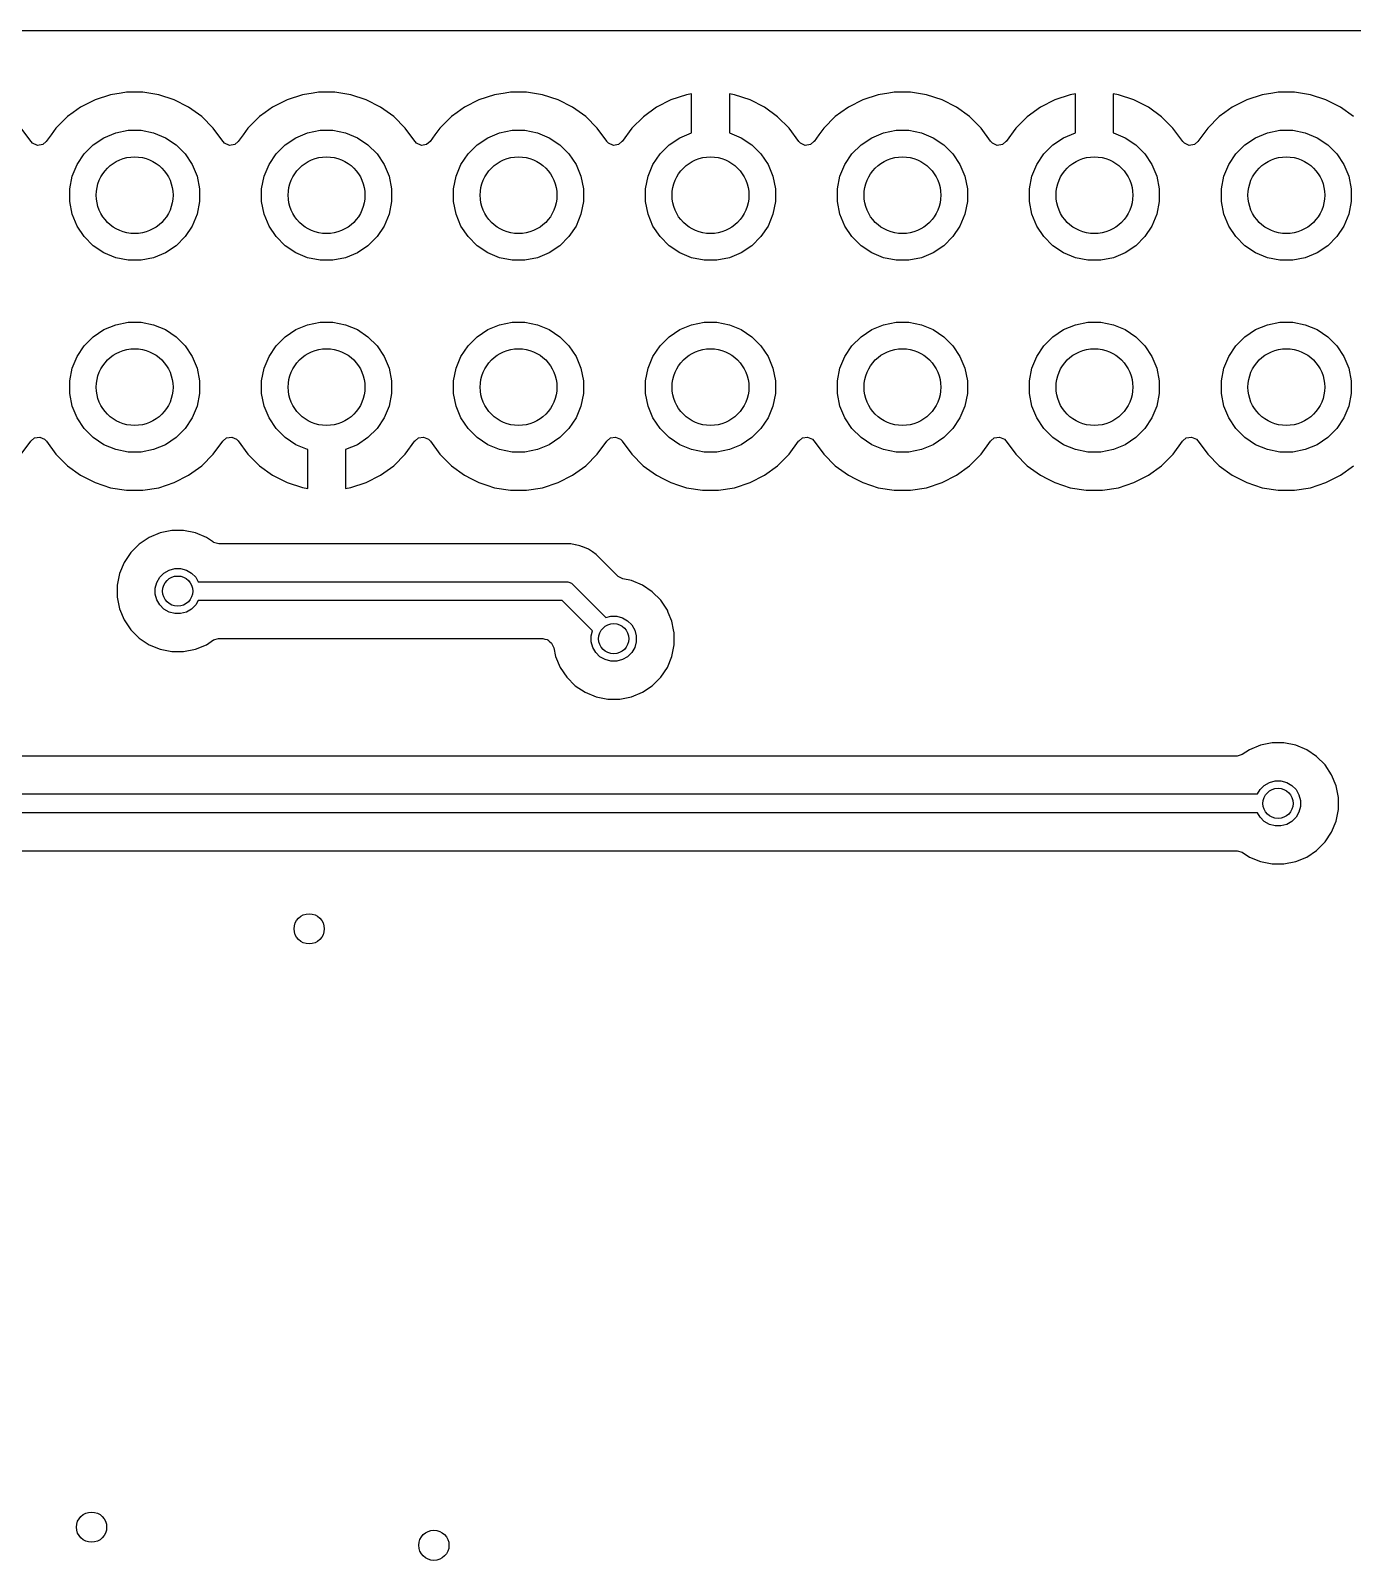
# Model space of a CAD drawing. Header units: inches. Extents: x 1.91 to 4.47, y -4.27 to -2.07.
# Drawn here: x 3.285 to 3.973, y -2.866 to -2.069 of the extents above; entities that cross this region are included whole.
import ezdxf

# ---------------------------------------------------------------- set-up
doc = ezdxf.new("R2010")
doc.units = ezdxf.units.IN
doc.header["$MEASUREMENT"] = 0
doc.layers.add('BLACK', color=250, linetype='CONTINUOUS')

msp = doc.modelspace()

# ---------------------------------------------------------------- linework, layer by layer
at = {"layer": 'BLACK', "linetype": 'CONTINUOUS'}
for p, q in [((2.02821, -2.06892), (4.34975, -2.06892)), ((3.3264, -2.10234), (3.31836, -2.10495)), ((3.33197, -2.10146), (3.3264, -2.10234)), ((3.33475, -2.10102), (3.33197, -2.10146)), ((3.3432, -2.10102), (3.33475, -2.10102)), ((3.34738, -2.10168), (3.3432, -2.10102)), ((3.35155, -2.10234), (3.34738, -2.10168)), ((3.35959, -2.10495), (3.35155, -2.10234)), ((3.4264, -2.10234), (3.41836, -2.10495)), ((3.43197, -2.10146), (3.4264, -2.10234)), ((3.43475, -2.10102), (3.43197, -2.10146)), ((3.4432, -2.10102), (3.43475, -2.10102)), ((3.44738, -2.10168), (3.4432, -2.10102)), ((3.45155, -2.10234), (3.44738, -2.10168)), ((3.45959, -2.10495), (3.45155, -2.10234)), ((3.5264, -2.10234), (3.51836, -2.10495)), ((3.53197, -2.10146), (3.5264, -2.10234)), ((3.53475, -2.10102), (3.53197, -2.10146)), ((3.5432, -2.10102), (3.53475, -2.10102)), ((3.54738, -2.10168), (3.5432, -2.10102)), ((3.55155, -2.10234), (3.54738, -2.10168)), ((3.55959, -2.10495), (3.55155, -2.10234)), ((3.62641, -2.10236), (3.61837, -2.10497)), ((3.62913, -2.10193), (3.62641, -2.10236)), ((3.62913, -2.12218), (3.62913, -2.10193)), ((3.65155, -2.10236), (3.64882, -2.10193)), ((3.64882, -2.10193), (3.64882, -2.12218)), ((3.65958, -2.10497), (3.65155, -2.10236)), ((3.7264, -2.10234), (3.71836, -2.10495)), ((3.73197, -2.10146), (3.7264, -2.10234)), ((3.73475, -2.10102), (3.73197, -2.10146)), ((3.7432, -2.10102), (3.73475, -2.10102)), ((3.74738, -2.10168), (3.7432, -2.10102)), ((3.75155, -2.10234), (3.74738, -2.10168)), ((3.75959, -2.10495), (3.75155, -2.10234)), ((3.82641, -2.10236), (3.81837, -2.10497)), ((3.82913, -2.10193), (3.82641, -2.10236)), ((3.82913, -2.12218), (3.82913, -2.10193)), ((3.85155, -2.10236), (3.84882, -2.10193)), ((3.84882, -2.10193), (3.84882, -2.12218)), ((3.85958, -2.10497), (3.85155, -2.10236)), ((3.9264, -2.10234), (3.91836, -2.10495)), ((3.93197, -2.10146), (3.9264, -2.10234)), ((3.93475, -2.10102), (3.93197, -2.10146)), ((3.9432, -2.10102), (3.93475, -2.10102)), ((3.94738, -2.10168), (3.9432, -2.10102)), ((3.95155, -2.10234), (3.94738, -2.10168)), ((3.95959, -2.10495), (3.95155, -2.10234)), ((3.30693, -2.11163), (3.30399, -2.11376)), ((3.31083, -2.10879), (3.30693, -2.11163)), ((3.31836, -2.10495), (3.31083, -2.10879)), ((3.31836, -2.10495), (3.31836, -2.10495)), ((3.36712, -2.10879), (3.35959, -2.10495)), ((3.35959, -2.10495), (3.35959, -2.10495)), ((3.37396, -2.11376), (3.36712, -2.10879)), ((3.40693, -2.11163), (3.40399, -2.11376)), ((3.41083, -2.10879), (3.40693, -2.11163)), ((3.41836, -2.10495), (3.41083, -2.10879)), ((3.41836, -2.10495), (3.41836, -2.10495)), ((3.46712, -2.10879), (3.45959, -2.10495)), ((3.45959, -2.10495), (3.45959, -2.10495)), ((3.47396, -2.11376), (3.46712, -2.10879)), ((3.50693, -2.11163), (3.50399, -2.11376)), ((3.51083, -2.10879), (3.50693, -2.11163)), ((3.51836, -2.10495), (3.51083, -2.10879)), ((3.51836, -2.10495), (3.51836, -2.10495)), ((3.56712, -2.10879), (3.55959, -2.10495)), ((3.55959, -2.10495), (3.55959, -2.10495)), ((3.57396, -2.11376), (3.56712, -2.10879)), ((3.61084, -2.10881), (3.604, -2.11378)), ((3.61837, -2.10497), (3.61084, -2.10881)), ((3.66711, -2.10881), (3.65958, -2.10497)), ((3.67395, -2.11378), (3.66711, -2.10881)), ((3.70693, -2.11163), (3.70399, -2.11376)), ((3.71083, -2.10879), (3.70693, -2.11163)), ((3.71836, -2.10495), (3.71083, -2.10879)), ((3.71836, -2.10495), (3.71836, -2.10495)), ((3.76712, -2.10879), (3.75959, -2.10495)), ((3.75959, -2.10495), (3.75959, -2.10495)), ((3.77396, -2.11376), (3.76712, -2.10879)), ((3.81084, -2.10881), (3.804, -2.11378)), ((3.81837, -2.10497), (3.81084, -2.10881)), ((3.86711, -2.10881), (3.85958, -2.10497)), ((3.87395, -2.11378), (3.86711, -2.10881)), ((3.90693, -2.11163), (3.90399, -2.11376)), ((3.91083, -2.10879), (3.90693, -2.11163)), ((3.91836, -2.10495), (3.91083, -2.10879)), ((3.91836, -2.10495), (3.91836, -2.10495)), ((3.96712, -2.10879), (3.95959, -2.10495)), ((3.95959, -2.10495), (3.95959, -2.10495)), ((3.97396, -2.11376), (3.96712, -2.10879)), ((3.28491, -2.12658), (3.27994, -2.11974)), ((3.29801, -2.11974), (3.29545, -2.12326)), ((3.30399, -2.11376), (3.29801, -2.11974)), ((3.29801, -2.11974), (3.29801, -2.11974)), ((3.29801, -2.11974), (3.29801, -2.11974)), ((3.30399, -2.11376), (3.30399, -2.11376)), ((3.30399, -2.11376), (3.30399, -2.11376)), ((3.37994, -2.11974), (3.37396, -2.11376)), ((3.38491, -2.12658), (3.37994, -2.11974)), ((3.39801, -2.11974), (3.39545, -2.12326)), ((3.40399, -2.11376), (3.39801, -2.11974)), ((3.39801, -2.11974), (3.39801, -2.11974)), ((3.39801, -2.11974), (3.39801, -2.11974)), ((3.40399, -2.11376), (3.40399, -2.11376)), ((3.40399, -2.11376), (3.40399, -2.11376)), ((3.47994, -2.11974), (3.47396, -2.11376)), ((3.48491, -2.12658), (3.47994, -2.11974)), ((3.49801, -2.11974), (3.49545, -2.12326)), ((3.50399, -2.11376), (3.49801, -2.11974)), ((3.49801, -2.11974), (3.49801, -2.11974)), ((3.49801, -2.11974), (3.49801, -2.11974)), ((3.50399, -2.11376), (3.50399, -2.11376)), ((3.50399, -2.11376), (3.50399, -2.11376)), ((3.57994, -2.11974), (3.57396, -2.11376)), ((3.58491, -2.12658), (3.57994, -2.11974)), ((3.59803, -2.11975), (3.59295, -2.12674)), ((3.604, -2.11378), (3.59803, -2.11975)), ((3.59803, -2.11975), (3.59803, -2.11975)), ((3.604, -2.11378), (3.604, -2.11378)), ((3.67992, -2.11975), (3.67395, -2.11378)), ((3.685, -2.12674), (3.67992, -2.11975)), ((3.67992, -2.11975), (3.67992, -2.11975)), ((3.69801, -2.11974), (3.69545, -2.12326)), ((3.70399, -2.11376), (3.69801, -2.11974)), ((3.69801, -2.11974), (3.69801, -2.11974)), ((3.69801, -2.11974), (3.69801, -2.11974)), ((3.70399, -2.11376), (3.70399, -2.11376)), ((3.70399, -2.11376), (3.70399, -2.11376)), ((3.77994, -2.11974), (3.77396, -2.11376)), ((3.78491, -2.12658), (3.77994, -2.11974)), ((3.79803, -2.11975), (3.79295, -2.12674)), ((3.804, -2.11378), (3.79803, -2.11975)), ((3.79803, -2.11975), (3.79803, -2.11975)), ((3.804, -2.11378), (3.804, -2.11378)), ((3.87992, -2.11975), (3.87395, -2.11378)), ((3.885, -2.12674), (3.87992, -2.11975)), ((3.87992, -2.11975), (3.87992, -2.11975)), ((3.89801, -2.11974), (3.89545, -2.12326)), ((3.90399, -2.11376), (3.89801, -2.11974)), ((3.89801, -2.11974), (3.89801, -2.11974)), ((3.89801, -2.11974), (3.89801, -2.11974)), ((3.90399, -2.11376), (3.90399, -2.11376)), ((3.90399, -2.11376), (3.90399, -2.11376)), ((3.28502, -2.12673), (3.28491, -2.12658)), ((3.28506, -2.12671), (3.28502, -2.12673)), ((3.28586, -2.12763), (3.28506, -2.12671)), ((3.28838, -2.12872), (3.28586, -2.12763)), ((3.2911, -2.12827), (3.28838, -2.12872)), ((3.29286, -2.12668), (3.2911, -2.12827)), ((3.29293, -2.12673), (3.29286, -2.12668)), ((3.29545, -2.12326), (3.29293, -2.12673)), ((3.31269, -2.13316), (3.31741, -2.12844)), ((3.31741, -2.12844), (3.32295, -2.12474)), ((3.32295, -2.12474), (3.32911, -2.12219)), ((3.32911, -2.12219), (3.33564, -2.12089)), ((3.33564, -2.12089), (3.34231, -2.12089)), ((3.34231, -2.12089), (3.34885, -2.12219)), ((3.34885, -2.12219), (3.355, -2.12474)), ((3.355, -2.12474), (3.36055, -2.12844)), ((3.36055, -2.12844), (3.36526, -2.13316)), ((3.38502, -2.12673), (3.38491, -2.12658)), ((3.38506, -2.12671), (3.38502, -2.12673)), ((3.38586, -2.12763), (3.38506, -2.12671)), ((3.38838, -2.12872), (3.38586, -2.12763)), ((3.3911, -2.12827), (3.38838, -2.12872)), ((3.39286, -2.12668), (3.3911, -2.12827)), ((3.39293, -2.12673), (3.39286, -2.12668)), ((3.39545, -2.12326), (3.39293, -2.12673)), ((3.41269, -2.13316), (3.41741, -2.12844)), ((3.41741, -2.12844), (3.42295, -2.12474)), ((3.42295, -2.12474), (3.42911, -2.12219)), ((3.42911, -2.12219), (3.43564, -2.12089)), ((3.43564, -2.12089), (3.44231, -2.12089)), ((3.44231, -2.12089), (3.44885, -2.12219)), ((3.44885, -2.12219), (3.455, -2.12474)), ((3.455, -2.12474), (3.46055, -2.12844)), ((3.46055, -2.12844), (3.46526, -2.13316)), ((3.48502, -2.12673), (3.48491, -2.12658)), ((3.48506, -2.12671), (3.48502, -2.12673)), ((3.48586, -2.12763), (3.48506, -2.12671)), ((3.48838, -2.12872), (3.48586, -2.12763)), ((3.4911, -2.12827), (3.48838, -2.12872)), ((3.49286, -2.12668), (3.4911, -2.12827)), ((3.49293, -2.12673), (3.49286, -2.12668)), ((3.49545, -2.12326), (3.49293, -2.12673)), ((3.51269, -2.13316), (3.51741, -2.12844)), ((3.51741, -2.12844), (3.52295, -2.12474)), ((3.52295, -2.12474), (3.52911, -2.12219)), ((3.52911, -2.12219), (3.53564, -2.12089)), ((3.53564, -2.12089), (3.54231, -2.12089)), ((3.54231, -2.12089), (3.54885, -2.12219)), ((3.54885, -2.12219), (3.555, -2.12474)), ((3.555, -2.12474), (3.56055, -2.12844)), ((3.56055, -2.12844), (3.56526, -2.13316)), ((3.58502, -2.12673), (3.58491, -2.12658)), ((3.58506, -2.12671), (3.58502, -2.12673)), ((3.58586, -2.12764), (3.58506, -2.12671)), ((3.58839, -2.12873), (3.58586, -2.12764)), ((3.5911, -2.12829), (3.58839, -2.12873)), ((3.59288, -2.12669), (3.5911, -2.12829)), ((3.59295, -2.12674), (3.59288, -2.12669)), ((3.61269, -2.13316), (3.61741, -2.12844)), ((3.61741, -2.12844), (3.62295, -2.12474)), ((3.62295, -2.12474), (3.62911, -2.12219)), ((3.62911, -2.12219), (3.62913, -2.12218)), ((3.64882, -2.12218), (3.64885, -2.12219)), ((3.64885, -2.12219), (3.655, -2.12474)), ((3.655, -2.12474), (3.66055, -2.12844)), ((3.66055, -2.12844), (3.66526, -2.13316)), ((3.68504, -2.12672), (3.685, -2.12674)), ((3.68585, -2.12765), (3.68504, -2.12672)), ((3.68837, -2.12874), (3.68585, -2.12765)), ((3.69108, -2.12829), (3.68837, -2.12874)), ((3.69286, -2.12668), (3.69108, -2.12829)), ((3.69293, -2.12673), (3.69286, -2.12668)), ((3.69545, -2.12326), (3.69293, -2.12673)), ((3.71269, -2.13316), (3.71741, -2.12844)), ((3.71741, -2.12844), (3.72295, -2.12474)), ((3.72295, -2.12474), (3.72911, -2.12219)), ((3.72911, -2.12219), (3.73564, -2.12089)), ((3.73564, -2.12089), (3.74231, -2.12089)), ((3.74231, -2.12089), (3.74885, -2.12219)), ((3.74885, -2.12219), (3.755, -2.12474)), ((3.755, -2.12474), (3.76055, -2.12844)), ((3.76055, -2.12844), (3.76526, -2.13316)), ((3.78502, -2.12673), (3.78491, -2.12658)), ((3.78506, -2.12671), (3.78502, -2.12673)), ((3.78586, -2.12764), (3.78506, -2.12671)), ((3.78839, -2.12873), (3.78586, -2.12764)), ((3.7911, -2.12829), (3.78839, -2.12873)), ((3.79288, -2.12669), (3.7911, -2.12829)), ((3.79295, -2.12674), (3.79288, -2.12669)), ((3.81269, -2.13316), (3.81741, -2.12844)), ((3.81741, -2.12844), (3.82295, -2.12474)), ((3.82295, -2.12474), (3.82911, -2.12219)), ((3.82911, -2.12219), (3.82913, -2.12218)), ((3.84882, -2.12218), (3.84885, -2.12219)), ((3.84885, -2.12219), (3.855, -2.12474)), ((3.855, -2.12474), (3.86055, -2.12844)), ((3.86055, -2.12844), (3.86526, -2.13316)), ((3.88504, -2.12672), (3.885, -2.12674)), ((3.88585, -2.12765), (3.88504, -2.12672)), ((3.88837, -2.12874), (3.88585, -2.12765)), ((3.89108, -2.12829), (3.88837, -2.12874)), ((3.89286, -2.12668), (3.89108, -2.12829)), ((3.89293, -2.12673), (3.89286, -2.12668)), ((3.89545, -2.12326), (3.89293, -2.12673)), ((3.91269, -2.13316), (3.91741, -2.12844)), ((3.91741, -2.12844), (3.92295, -2.12474)), ((3.92295, -2.12474), (3.92911, -2.12219)), ((3.92911, -2.12219), (3.93564, -2.12089)), ((3.93564, -2.12089), (3.94231, -2.12089)), ((3.94231, -2.12089), (3.94885, -2.12219)), ((3.94885, -2.12219), (3.955, -2.12474)), ((3.955, -2.12474), (3.96055, -2.12844)), ((3.96055, -2.12844), (3.96526, -2.13316)), ((3.30899, -2.1387), (3.31269, -2.13316)), ((3.36526, -2.13316), (3.36896, -2.1387)), ((3.40899, -2.1387), (3.41269, -2.13316)), ((3.46526, -2.13316), (3.46896, -2.1387)), ((3.50899, -2.1387), (3.51269, -2.13316)), ((3.56526, -2.13316), (3.56896, -2.1387)), ((3.60899, -2.1387), (3.61269, -2.13316)), ((3.66526, -2.13316), (3.66896, -2.1387)), ((3.70899, -2.1387), (3.71269, -2.13316)), ((3.76526, -2.13316), (3.76896, -2.1387)), ((3.80899, -2.1387), (3.81269, -2.13316)), ((3.86526, -2.13316), (3.86896, -2.1387)), ((3.90899, -2.1387), (3.91269, -2.13316)), ((3.96526, -2.13316), (3.96896, -2.1387)), ((3.30644, -2.14485), (3.30899, -2.1387)), ((3.36896, -2.1387), (3.37151, -2.14485)), ((3.40644, -2.14485), (3.40899, -2.1387)), ((3.46896, -2.1387), (3.47151, -2.14485)), ((3.50644, -2.14485), (3.50899, -2.1387)), ((3.56896, -2.1387), (3.57151, -2.14485)), ((3.60644, -2.14485), (3.60899, -2.1387)), ((3.66896, -2.1387), (3.67151, -2.14485)), ((3.70644, -2.14485), (3.70899, -2.1387)), ((3.76896, -2.1387), (3.77151, -2.14485)), ((3.80644, -2.14485), (3.80899, -2.1387)), ((3.86896, -2.1387), (3.87151, -2.14485)), ((3.90644, -2.14485), (3.90899, -2.1387)), ((3.96896, -2.1387), (3.97151, -2.14485)), ((3.30514, -2.15139), (3.30644, -2.14485)), ((3.30514, -2.15806), (3.30514, -2.15139)), ((3.37151, -2.14485), (3.37281, -2.15139)), ((3.37281, -2.15139), (3.37281, -2.15806)), ((3.40514, -2.15139), (3.40644, -2.14485)), ((3.40514, -2.15806), (3.40514, -2.15139)), ((3.47151, -2.14485), (3.47281, -2.15139)), ((3.47281, -2.15139), (3.47281, -2.15806)), ((3.50514, -2.15139), (3.50644, -2.14485)), ((3.50514, -2.15806), (3.50514, -2.15139)), ((3.57151, -2.14485), (3.57281, -2.15139)), ((3.57281, -2.15139), (3.57281, -2.15806)), ((3.60514, -2.15139), (3.60644, -2.14485)), ((3.60514, -2.15806), (3.60514, -2.15139)), ((3.67151, -2.14485), (3.67281, -2.15139)), ((3.67281, -2.15139), (3.67281, -2.15806)), ((3.70514, -2.15139), (3.70644, -2.14485)), ((3.70514, -2.15806), (3.70514, -2.15139)), ((3.77151, -2.14485), (3.77281, -2.15139)), ((3.77281, -2.15139), (3.77281, -2.15806)), ((3.80514, -2.15139), (3.80644, -2.14485)), ((3.80514, -2.15806), (3.80514, -2.15139)), ((3.87151, -2.14485), (3.87281, -2.15139)), ((3.87281, -2.15139), (3.87281, -2.15806)), ((3.90514, -2.15139), (3.90644, -2.14485)), ((3.90514, -2.15806), (3.90514, -2.15139)), ((3.97151, -2.14485), (3.97281, -2.15139)), ((3.97281, -2.15139), (3.97281, -2.15806)), ((3.30644, -2.16459), (3.30514, -2.15806)), ((3.37281, -2.15806), (3.37151, -2.16459)), ((3.40644, -2.16459), (3.40514, -2.15806)), ((3.47281, -2.15806), (3.47151, -2.16459)), ((3.50644, -2.16459), (3.50514, -2.15806)), ((3.57281, -2.15806), (3.57151, -2.16459)), ((3.60644, -2.16459), (3.60514, -2.15806)), ((3.67281, -2.15806), (3.67151, -2.16459)), ((3.70644, -2.16459), (3.70514, -2.15806)), ((3.77281, -2.15806), (3.77151, -2.16459)), ((3.80644, -2.16459), (3.80514, -2.15806)), ((3.87281, -2.15806), (3.87151, -2.16459)), ((3.90644, -2.16459), (3.90514, -2.15806)), ((3.97281, -2.15806), (3.97151, -2.16459)), ((3.30899, -2.17075), (3.30644, -2.16459)), ((3.37151, -2.16459), (3.36896, -2.17075)), ((3.40899, -2.17075), (3.40644, -2.16459)), ((3.47151, -2.16459), (3.46896, -2.17075)), ((3.50899, -2.17075), (3.50644, -2.16459)), ((3.57151, -2.16459), (3.56896, -2.17075)), ((3.60899, -2.17075), (3.60644, -2.16459)), ((3.67151, -2.16459), (3.66896, -2.17075)), ((3.70899, -2.17075), (3.70644, -2.16459)), ((3.77151, -2.16459), (3.76896, -2.17075)), ((3.80899, -2.17075), (3.80644, -2.16459)), ((3.87151, -2.16459), (3.86896, -2.17075)), ((3.90899, -2.17075), (3.90644, -2.16459)), ((3.97151, -2.16459), (3.96896, -2.17075)), ((3.31269, -2.17629), (3.30899, -2.17075)), ((3.31741, -2.18101), (3.31269, -2.17629)), ((3.36526, -2.17629), (3.36055, -2.18101)), ((3.36896, -2.17075), (3.36526, -2.17629)), ((3.41269, -2.17629), (3.40899, -2.17075)), ((3.41741, -2.18101), (3.41269, -2.17629)), ((3.46526, -2.17629), (3.46055, -2.18101)), ((3.46896, -2.17075), (3.46526, -2.17629)), ((3.51269, -2.17629), (3.50899, -2.17075)), ((3.51741, -2.18101), (3.51269, -2.17629)), ((3.56526, -2.17629), (3.56055, -2.18101)), ((3.56896, -2.17075), (3.56526, -2.17629)), ((3.61269, -2.17629), (3.60899, -2.17075)), ((3.61741, -2.18101), (3.61269, -2.17629)), ((3.66526, -2.17629), (3.66055, -2.18101)), ((3.66896, -2.17075), (3.66526, -2.17629)), ((3.71269, -2.17629), (3.70899, -2.17075)), ((3.71741, -2.18101), (3.71269, -2.17629)), ((3.76526, -2.17629), (3.76055, -2.18101)), ((3.76896, -2.17075), (3.76526, -2.17629)), ((3.81269, -2.17629), (3.80899, -2.17075)), ((3.81741, -2.18101), (3.81269, -2.17629)), ((3.86526, -2.17629), (3.86055, -2.18101)), ((3.86896, -2.17075), (3.86526, -2.17629)), ((3.91269, -2.17629), (3.90899, -2.17075)), ((3.91741, -2.18101), (3.91269, -2.17629)), ((3.96526, -2.17629), (3.96055, -2.18101)), ((3.96896, -2.17075), (3.96526, -2.17629)), ((3.32295, -2.18471), (3.31741, -2.18101)), ((3.36055, -2.18101), (3.355, -2.18471)), ((3.42295, -2.18471), (3.41741, -2.18101)), ((3.46055, -2.18101), (3.455, -2.18471)), ((3.52295, -2.18471), (3.51741, -2.18101)), ((3.56055, -2.18101), (3.555, -2.18471)), ((3.62295, -2.18471), (3.61741, -2.18101)), ((3.66055, -2.18101), (3.655, -2.18471)), ((3.72295, -2.18471), (3.71741, -2.18101)), ((3.76055, -2.18101), (3.755, -2.18471)), ((3.82295, -2.18471), (3.81741, -2.18101)), ((3.86055, -2.18101), (3.855, -2.18471)), ((3.92295, -2.18471), (3.91741, -2.18101)), ((3.96055, -2.18101), (3.955, -2.18471)), ((3.32911, -2.18726), (3.32295, -2.18471)), ((3.33564, -2.18856), (3.32911, -2.18726)), ((3.34231, -2.18856), (3.33564, -2.18856)), ((3.34885, -2.18726), (3.34231, -2.18856)), ((3.355, -2.18471), (3.34885, -2.18726)), ((3.42911, -2.18726), (3.42295, -2.18471)), ((3.43564, -2.18856), (3.42911, -2.18726)), ((3.44231, -2.18856), (3.43564, -2.18856)), ((3.44885, -2.18726), (3.44231, -2.18856)), ((3.455, -2.18471), (3.44885, -2.18726)), ((3.52911, -2.18726), (3.52295, -2.18471)), ((3.53564, -2.18856), (3.52911, -2.18726)), ((3.54231, -2.18856), (3.53564, -2.18856)), ((3.54885, -2.18726), (3.54231, -2.18856)), ((3.555, -2.18471), (3.54885, -2.18726)), ((3.62911, -2.18726), (3.62295, -2.18471)), ((3.63564, -2.18856), (3.62911, -2.18726)), ((3.64231, -2.18856), (3.63564, -2.18856)), ((3.64885, -2.18726), (3.64231, -2.18856)), ((3.655, -2.18471), (3.64885, -2.18726)), ((3.72911, -2.18726), (3.72295, -2.18471)), ((3.73564, -2.18856), (3.72911, -2.18726)), ((3.74231, -2.18856), (3.73564, -2.18856)), ((3.74885, -2.18726), (3.74231, -2.18856)), ((3.755, -2.18471), (3.74885, -2.18726)), ((3.82911, -2.18726), (3.82295, -2.18471)), ((3.83564, -2.18856), (3.82911, -2.18726)), ((3.84231, -2.18856), (3.83564, -2.18856)), ((3.84885, -2.18726), (3.84231, -2.18856)), ((3.855, -2.18471), (3.84885, -2.18726)), ((3.92911, -2.18726), (3.92295, -2.18471)), ((3.93564, -2.18856), (3.92911, -2.18726)), ((3.94231, -2.18856), (3.93564, -2.18856)), ((3.94885, -2.18726), (3.94231, -2.18856)), ((3.955, -2.18471), (3.94885, -2.18726)), ((3.32295, -2.22474), (3.32911, -2.22219)), ((3.32911, -2.22219), (3.33564, -2.22089)), ((3.33564, -2.22089), (3.34231, -2.22089)), ((3.34231, -2.22089), (3.34885, -2.22219)), ((3.34885, -2.22219), (3.355, -2.22474)), ((3.42295, -2.22474), (3.42911, -2.22219)), ((3.42911, -2.22219), (3.43564, -2.22089)), ((3.43564, -2.22089), (3.44231, -2.22089)), ((3.44231, -2.22089), (3.44885, -2.22219)), ((3.44885, -2.22219), (3.455, -2.22474)), ((3.52295, -2.22474), (3.52911, -2.22219)), ((3.52911, -2.22219), (3.53564, -2.22089)), ((3.53564, -2.22089), (3.54231, -2.22089)), ((3.54231, -2.22089), (3.54885, -2.22219)), ((3.54885, -2.22219), (3.555, -2.22474)), ((3.62295, -2.22474), (3.62911, -2.22219)), ((3.62911, -2.22219), (3.63564, -2.22089)), ((3.63564, -2.22089), (3.64231, -2.22089)), ((3.64231, -2.22089), (3.64885, -2.22219)), ((3.64885, -2.22219), (3.655, -2.22474)), ((3.72295, -2.22474), (3.72911, -2.22219)), ((3.72911, -2.22219), (3.73564, -2.22089)), ((3.73564, -2.22089), (3.74231, -2.22089)), ((3.74231, -2.22089), (3.74885, -2.22219)), ((3.74885, -2.22219), (3.755, -2.22474)), ((3.82295, -2.22474), (3.82911, -2.22219)), ((3.82911, -2.22219), (3.83564, -2.22089)), ((3.83564, -2.22089), (3.84231, -2.22089)), ((3.84231, -2.22089), (3.84885, -2.22219)), ((3.84885, -2.22219), (3.855, -2.22474)), ((3.92295, -2.22474), (3.92911, -2.22219)), ((3.92911, -2.22219), (3.93564, -2.22089)), ((3.93564, -2.22089), (3.94231, -2.22089)), ((3.94231, -2.22089), (3.94885, -2.22219)), ((3.94885, -2.22219), (3.955, -2.22474)), ((3.31269, -2.23316), (3.31741, -2.22844)), ((3.31741, -2.22844), (3.32295, -2.22474)), ((3.355, -2.22474), (3.36055, -2.22844)), ((3.36055, -2.22844), (3.36526, -2.23316)), ((3.41269, -2.23316), (3.41741, -2.22844)), ((3.41741, -2.22844), (3.42295, -2.22474)), ((3.455, -2.22474), (3.46055, -2.22844)), ((3.46055, -2.22844), (3.46526, -2.23316)), ((3.51269, -2.23316), (3.51741, -2.22844)), ((3.51741, -2.22844), (3.52295, -2.22474)), ((3.555, -2.22474), (3.56055, -2.22844)), ((3.56055, -2.22844), (3.56526, -2.23316)), ((3.61269, -2.23316), (3.61741, -2.22844)), ((3.61741, -2.22844), (3.62295, -2.22474)), ((3.655, -2.22474), (3.66055, -2.22844)), ((3.66055, -2.22844), (3.66526, -2.23316)), ((3.71269, -2.23316), (3.71741, -2.22844)), ((3.71741, -2.22844), (3.72295, -2.22474)), ((3.755, -2.22474), (3.76055, -2.22844)), ((3.76055, -2.22844), (3.76526, -2.23316)), ((3.81269, -2.23316), (3.81741, -2.22844)), ((3.81741, -2.22844), (3.82295, -2.22474)), ((3.855, -2.22474), (3.86055, -2.22844)), ((3.86055, -2.22844), (3.86526, -2.23316)), ((3.91269, -2.23316), (3.91741, -2.22844)), ((3.91741, -2.22844), (3.92295, -2.22474)), ((3.955, -2.22474), (3.96055, -2.22844)), ((3.96055, -2.22844), (3.96526, -2.23316)), ((3.30644, -2.24485), (3.30899, -2.2387)), ((3.30899, -2.2387), (3.31269, -2.23316)), ((3.36526, -2.23316), (3.36896, -2.2387)), ((3.36896, -2.2387), (3.37151, -2.24485)), ((3.40644, -2.24485), (3.40899, -2.2387)), ((3.40899, -2.2387), (3.41269, -2.23316)), ((3.46526, -2.23316), (3.46896, -2.2387)), ((3.46896, -2.2387), (3.47151, -2.24485)), ((3.50644, -2.24485), (3.50899, -2.2387)), ((3.50899, -2.2387), (3.51269, -2.23316)), ((3.56526, -2.23316), (3.56896, -2.2387)), ((3.56896, -2.2387), (3.57151, -2.24485)), ((3.60644, -2.24485), (3.60899, -2.2387)), ((3.60899, -2.2387), (3.61269, -2.23316)), ((3.66526, -2.23316), (3.66896, -2.2387)), ((3.66896, -2.2387), (3.67151, -2.24485)), ((3.70644, -2.24485), (3.70899, -2.2387)), ((3.70899, -2.2387), (3.71269, -2.23316)), ((3.76526, -2.23316), (3.76896, -2.2387)), ((3.76896, -2.2387), (3.77151, -2.24485)), ((3.80644, -2.24485), (3.80899, -2.2387)), ((3.80899, -2.2387), (3.81269, -2.23316)), ((3.86526, -2.23316), (3.86896, -2.2387)), ((3.86896, -2.2387), (3.87151, -2.24485)), ((3.90644, -2.24485), (3.90899, -2.2387)), ((3.90899, -2.2387), (3.91269, -2.23316)), ((3.96526, -2.23316), (3.96896, -2.2387)), ((3.96896, -2.2387), (3.97151, -2.24485)), ((3.30514, -2.25139), (3.30644, -2.24485)), ((3.37151, -2.24485), (3.37281, -2.25139)), ((3.40514, -2.25139), (3.40644, -2.24485)), ((3.47151, -2.24485), (3.47281, -2.25139)), ((3.50514, -2.25139), (3.50644, -2.24485)), ((3.57151, -2.24485), (3.57281, -2.25139)), ((3.60514, -2.25139), (3.60644, -2.24485)), ((3.67151, -2.24485), (3.67281, -2.25139)), ((3.70514, -2.25139), (3.70644, -2.24485)), ((3.77151, -2.24485), (3.77281, -2.25139)), ((3.80514, -2.25139), (3.80644, -2.24485)), ((3.87151, -2.24485), (3.87281, -2.25139)), ((3.90514, -2.25139), (3.90644, -2.24485)), ((3.97151, -2.24485), (3.97281, -2.25139)), ((3.30514, -2.25806), (3.30514, -2.25139)), ((3.37281, -2.25139), (3.37281, -2.25806)), ((3.40514, -2.25806), (3.40514, -2.25139)), ((3.47281, -2.25139), (3.47281, -2.25806)), ((3.50514, -2.25806), (3.50514, -2.25139)), ((3.57281, -2.25139), (3.57281, -2.25806)), ((3.60514, -2.25806), (3.60514, -2.25139)), ((3.67281, -2.25139), (3.67281, -2.25806)), ((3.70514, -2.25806), (3.70514, -2.25139)), ((3.77281, -2.25139), (3.77281, -2.25806)), ((3.80514, -2.25806), (3.80514, -2.25139)), ((3.87281, -2.25139), (3.87281, -2.25806)), ((3.90514, -2.25806), (3.90514, -2.25139)), ((3.97281, -2.25139), (3.97281, -2.25806)), ((3.30644, -2.26459), (3.30514, -2.25806)), ((3.37281, -2.25806), (3.37151, -2.26459)), ((3.40644, -2.26459), (3.40514, -2.25806)), ((3.47281, -2.25806), (3.47151, -2.26459)), ((3.50644, -2.26459), (3.50514, -2.25806)), ((3.57281, -2.25806), (3.57151, -2.26459)), ((3.60644, -2.26459), (3.60514, -2.25806)), ((3.67281, -2.25806), (3.67151, -2.26459)), ((3.70644, -2.26459), (3.70514, -2.25806)), ((3.77281, -2.25806), (3.77151, -2.26459)), ((3.80644, -2.26459), (3.80514, -2.25806)), ((3.87281, -2.25806), (3.87151, -2.26459)), ((3.90644, -2.26459), (3.90514, -2.25806)), ((3.97281, -2.25806), (3.97151, -2.26459)), ((3.30899, -2.27075), (3.30644, -2.26459)), ((3.31269, -2.27629), (3.30899, -2.27075)), ((3.36896, -2.27075), (3.36526, -2.27629)), ((3.37151, -2.26459), (3.36896, -2.27075)), ((3.40899, -2.27075), (3.40644, -2.26459)), ((3.41269, -2.27629), (3.40899, -2.27075)), ((3.46896, -2.27075), (3.46526, -2.27629)), ((3.47151, -2.26459), (3.46896, -2.27075)), ((3.50899, -2.27075), (3.50644, -2.26459)), ((3.51269, -2.27629), (3.50899, -2.27075)), ((3.56896, -2.27075), (3.56526, -2.27629)), ((3.57151, -2.26459), (3.56896, -2.27075)), ((3.60899, -2.27075), (3.60644, -2.26459)), ((3.61269, -2.27629), (3.60899, -2.27075)), ((3.66896, -2.27075), (3.66526, -2.27629)), ((3.67151, -2.26459), (3.66896, -2.27075)), ((3.70899, -2.27075), (3.70644, -2.26459)), ((3.71269, -2.27629), (3.70899, -2.27075)), ((3.76896, -2.27075), (3.76526, -2.27629)), ((3.77151, -2.26459), (3.76896, -2.27075)), ((3.80899, -2.27075), (3.80644, -2.26459)), ((3.81269, -2.27629), (3.80899, -2.27075)), ((3.86896, -2.27075), (3.86526, -2.27629)), ((3.87151, -2.26459), (3.86896, -2.27075)), ((3.90899, -2.27075), (3.90644, -2.26459)), ((3.91269, -2.27629), (3.90899, -2.27075)), ((3.96896, -2.27075), (3.96526, -2.27629)), ((3.97151, -2.26459), (3.96896, -2.27075)), ((3.31741, -2.28101), (3.31269, -2.27629)), ((3.36526, -2.27629), (3.36055, -2.28101)), ((3.41741, -2.28101), (3.41269, -2.27629)), ((3.46526, -2.27629), (3.46055, -2.28101)), ((3.51741, -2.28101), (3.51269, -2.27629)), ((3.56526, -2.27629), (3.56055, -2.28101)), ((3.61741, -2.28101), (3.61269, -2.27629)), ((3.66526, -2.27629), (3.66055, -2.28101)), ((3.71741, -2.28101), (3.71269, -2.27629)), ((3.76526, -2.27629), (3.76055, -2.28101)), ((3.81741, -2.28101), (3.81269, -2.27629)), ((3.86526, -2.27629), (3.86055, -2.28101)), ((3.91741, -2.28101), (3.91269, -2.27629)), ((3.96526, -2.27629), (3.96055, -2.28101)), ((3.27994, -2.28971), (3.28491, -2.28287)), ((3.28491, -2.28287), (3.28502, -2.28272)), ((3.28491, -2.28287), (3.28491, -2.28287)), ((3.28502, -2.28272), (3.2851, -2.28277)), ((3.2851, -2.28277), (3.28685, -2.28118)), ((3.28685, -2.28118), (3.28956, -2.28073)), ((3.28956, -2.28073), (3.29209, -2.28182)), ((3.29209, -2.28182), (3.29289, -2.28274)), ((3.29289, -2.28274), (3.29293, -2.28272)), ((3.29293, -2.28272), (3.29304, -2.28287)), ((3.29304, -2.28287), (3.29304, -2.28287)), ((3.29304, -2.28287), (3.29801, -2.28971)), ((3.32295, -2.28471), (3.31741, -2.28101)), ((3.32911, -2.28726), (3.32295, -2.28471)), ((3.33564, -2.28856), (3.32911, -2.28726)), ((3.34885, -2.28726), (3.34231, -2.28856)), ((3.355, -2.28471), (3.34885, -2.28726)), ((3.36055, -2.28101), (3.355, -2.28471)), ((3.37994, -2.28971), (3.38491, -2.28287)), ((3.38491, -2.28287), (3.38502, -2.28272)), ((3.38491, -2.28287), (3.38491, -2.28287)), ((3.38502, -2.28272), (3.38509, -2.28277)), ((3.38509, -2.28277), (3.38686, -2.28116)), ((3.38686, -2.28116), (3.38957, -2.28071)), ((3.38957, -2.28071), (3.3921, -2.2818)), ((3.3921, -2.2818), (3.39291, -2.28273)), ((3.39291, -2.28273), (3.39295, -2.28271)), ((3.39295, -2.28271), (3.39803, -2.2897)), ((3.42295, -2.28471), (3.41741, -2.28101)), ((3.42911, -2.28726), (3.42295, -2.28471)), ((3.42913, -2.28727), (3.42911, -2.28726)), ((3.42913, -2.30752), (3.42913, -2.28727)), ((3.44885, -2.28726), (3.44882, -2.28727)), ((3.44882, -2.28727), (3.44882, -2.30752)), ((3.455, -2.28471), (3.44885, -2.28726)), ((3.46055, -2.28101), (3.455, -2.28471)), ((3.47992, -2.2897), (3.485, -2.28271)), ((3.485, -2.28271), (3.48508, -2.28276)), ((3.48508, -2.28276), (3.48684, -2.28116)), ((3.48684, -2.28116), (3.48955, -2.28071)), ((3.48955, -2.28071), (3.49208, -2.2818)), ((3.49208, -2.2818), (3.4929, -2.28274)), ((3.4929, -2.28274), (3.49293, -2.28272)), ((3.49293, -2.28272), (3.49304, -2.28287)), ((3.49304, -2.28287), (3.49304, -2.28287)), ((3.49304, -2.28287), (3.49801, -2.28971)), ((3.52295, -2.28471), (3.51741, -2.28101)), ((3.52911, -2.28726), (3.52295, -2.28471)), ((3.53564, -2.28856), (3.52911, -2.28726)), ((3.54885, -2.28726), (3.54231, -2.28856)), ((3.555, -2.28471), (3.54885, -2.28726)), ((3.56055, -2.28101), (3.555, -2.28471)), ((3.57994, -2.28971), (3.58491, -2.28287)), ((3.58491, -2.28287), (3.58502, -2.28272)), ((3.58491, -2.28287), (3.58491, -2.28287)), ((3.58502, -2.28272), (3.5851, -2.28277)), ((3.5851, -2.28277), (3.58685, -2.28118)), ((3.58685, -2.28118), (3.58956, -2.28073)), ((3.58956, -2.28073), (3.59209, -2.28182)), ((3.59209, -2.28182), (3.59289, -2.28274)), ((3.59289, -2.28274), (3.59293, -2.28272)), ((3.59293, -2.28272), (3.59304, -2.28287)), ((3.59304, -2.28287), (3.59304, -2.28287)), ((3.59304, -2.28287), (3.59801, -2.28971)), ((3.62295, -2.28471), (3.61741, -2.28101)), ((3.62911, -2.28726), (3.62295, -2.28471)), ((3.63564, -2.28856), (3.62911, -2.28726)), ((3.64885, -2.28726), (3.64231, -2.28856)), ((3.655, -2.28471), (3.64885, -2.28726)), ((3.66055, -2.28101), (3.655, -2.28471)), ((3.67994, -2.28971), (3.68491, -2.28287)), ((3.68491, -2.28287), (3.68502, -2.28272)), ((3.68491, -2.28287), (3.68491, -2.28287)), ((3.68502, -2.28272), (3.6851, -2.28277)), ((3.6851, -2.28277), (3.68685, -2.28118)), ((3.68685, -2.28118), (3.68956, -2.28073)), ((3.68956, -2.28073), (3.69209, -2.28182)), ((3.69209, -2.28182), (3.69289, -2.28274)), ((3.69289, -2.28274), (3.69293, -2.28272)), ((3.69293, -2.28272), (3.69304, -2.28287)), ((3.69304, -2.28287), (3.69304, -2.28287)), ((3.69304, -2.28287), (3.69801, -2.28971)), ((3.72295, -2.28471), (3.71741, -2.28101)), ((3.72911, -2.28726), (3.72295, -2.28471)), ((3.73564, -2.28856), (3.72911, -2.28726)), ((3.74885, -2.28726), (3.74231, -2.28856)), ((3.755, -2.28471), (3.74885, -2.28726)), ((3.76055, -2.28101), (3.755, -2.28471)), ((3.77994, -2.28971), (3.78491, -2.28287)), ((3.78491, -2.28287), (3.78502, -2.28272)), ((3.78491, -2.28287), (3.78491, -2.28287)), ((3.78502, -2.28272), (3.7851, -2.28277)), ((3.7851, -2.28277), (3.78685, -2.28118)), ((3.78685, -2.28118), (3.78956, -2.28073)), ((3.78956, -2.28073), (3.79209, -2.28182)), ((3.79209, -2.28182), (3.79289, -2.28274)), ((3.79289, -2.28274), (3.79293, -2.28272)), ((3.79293, -2.28272), (3.79304, -2.28287)), ((3.79304, -2.28287), (3.79304, -2.28287)), ((3.79304, -2.28287), (3.79801, -2.28971)), ((3.82295, -2.28471), (3.81741, -2.28101)), ((3.82911, -2.28726), (3.82295, -2.28471)), ((3.83564, -2.28856), (3.82911, -2.28726)), ((3.84885, -2.28726), (3.84231, -2.28856)), ((3.855, -2.28471), (3.84885, -2.28726)), ((3.86055, -2.28101), (3.855, -2.28471)), ((3.87994, -2.28971), (3.88491, -2.28287)), ((3.88491, -2.28287), (3.88502, -2.28272)), ((3.88491, -2.28287), (3.88491, -2.28287)), ((3.88502, -2.28272), (3.8851, -2.28277)), ((3.8851, -2.28277), (3.88685, -2.28118)), ((3.88685, -2.28118), (3.88956, -2.28073)), ((3.88956, -2.28073), (3.89209, -2.28182)), ((3.89209, -2.28182), (3.89289, -2.28274)), ((3.89289, -2.28274), (3.89293, -2.28272)), ((3.89293, -2.28272), (3.89304, -2.28287)), ((3.89304, -2.28287), (3.89304, -2.28287)), ((3.89304, -2.28287), (3.89801, -2.28971)), ((3.92295, -2.28471), (3.91741, -2.28101)), ((3.92911, -2.28726), (3.92295, -2.28471)), ((3.93564, -2.28856), (3.92911, -2.28726)), ((3.94885, -2.28726), (3.94231, -2.28856)), ((3.955, -2.28471), (3.94885, -2.28726)), ((3.96055, -2.28101), (3.955, -2.28471)), ((3.29801, -2.28971), (3.30399, -2.29569)), ((3.30399, -2.29569), (3.31083, -2.30066)), ((3.34231, -2.28856), (3.33564, -2.28856)), ((3.36712, -2.30066), (3.37396, -2.29569)), ((3.37396, -2.29569), (3.37994, -2.28971)), ((3.39803, -2.2897), (3.39803, -2.2897)), ((3.39803, -2.2897), (3.404, -2.29567)), ((3.404, -2.29567), (3.41084, -2.30064)), ((3.46711, -2.30064), (3.47395, -2.29567)), ((3.47395, -2.29567), (3.47992, -2.2897)), ((3.47395, -2.29567), (3.47395, -2.29567)), ((3.47992, -2.2897), (3.47992, -2.2897)), ((3.49801, -2.28971), (3.50399, -2.29569)), ((3.50399, -2.29569), (3.51083, -2.30066)), ((3.54231, -2.28856), (3.53564, -2.28856)), ((3.56712, -2.30066), (3.57396, -2.29569)), ((3.57396, -2.29569), (3.57994, -2.28971)), ((3.59801, -2.28971), (3.60399, -2.29569)), ((3.60399, -2.29569), (3.61083, -2.30066)), ((3.64231, -2.28856), (3.63564, -2.28856)), ((3.66712, -2.30066), (3.67396, -2.29569)), ((3.67396, -2.29569), (3.67994, -2.28971)), ((3.69801, -2.28971), (3.70399, -2.29569)), ((3.70399, -2.29569), (3.71083, -2.30066)), ((3.74231, -2.28856), (3.73564, -2.28856)), ((3.76712, -2.30066), (3.77396, -2.29569)), ((3.77396, -2.29569), (3.77994, -2.28971)), ((3.79801, -2.28971), (3.80399, -2.29569)), ((3.80399, -2.29569), (3.81083, -2.30066)), ((3.84231, -2.28856), (3.83564, -2.28856)), ((3.86712, -2.30066), (3.87396, -2.29569)), ((3.87396, -2.29569), (3.87994, -2.28971)), ((3.89801, -2.28971), (3.90399, -2.29569)), ((3.90399, -2.29569), (3.91083, -2.30066)), ((3.94231, -2.28856), (3.93564, -2.28856)), ((3.96712, -2.30066), (3.97396, -2.29569)), ((3.31083, -2.30066), (3.31452, -2.30254)), ((3.31452, -2.30254), (3.31836, -2.30449)), ((3.35959, -2.30449), (3.36712, -2.30066)), ((3.41084, -2.30064), (3.41837, -2.30448)), ((3.45958, -2.30448), (3.46711, -2.30064)), ((3.51083, -2.30066), (3.51452, -2.30254)), ((3.51452, -2.30254), (3.51836, -2.30449)), ((3.55959, -2.30449), (3.56712, -2.30066)), ((3.61083, -2.30066), (3.61452, -2.30254)), ((3.61452, -2.30254), (3.61836, -2.30449)), ((3.65959, -2.30449), (3.66712, -2.30066)), ((3.71083, -2.30066), (3.71452, -2.30254)), ((3.71452, -2.30254), (3.71836, -2.30449)), ((3.75959, -2.30449), (3.76712, -2.30066)), ((3.81083, -2.30066), (3.81452, -2.30254)), ((3.81452, -2.30254), (3.81836, -2.30449)), ((3.85959, -2.30449), (3.86712, -2.30066)), ((3.91083, -2.30066), (3.91452, -2.30254)), ((3.91452, -2.30254), (3.91836, -2.30449)), ((3.95959, -2.30449), (3.96712, -2.30066)), ((3.31836, -2.30449), (3.31836, -2.30449)), ((3.31836, -2.30449), (3.32238, -2.3058)), ((3.32238, -2.3058), (3.3264, -2.30711)), ((3.3264, -2.30711), (3.33475, -2.30843)), ((3.33475, -2.30843), (3.33475, -2.30843)), ((3.33475, -2.30843), (3.3432, -2.30843)), ((3.3432, -2.30843), (3.35155, -2.30711)), ((3.3432, -2.30843), (3.3432, -2.30843)), ((3.35155, -2.30711), (3.35959, -2.30449)), ((3.41837, -2.30448), (3.4264, -2.30709)), ((3.4264, -2.30709), (3.42913, -2.30752)), ((3.44882, -2.30752), (3.45155, -2.30709)), ((3.45155, -2.30709), (3.45958, -2.30448)), ((3.51836, -2.30449), (3.51836, -2.30449)), ((3.51836, -2.30449), (3.52238, -2.3058)), ((3.52238, -2.3058), (3.5264, -2.30711)), ((3.5264, -2.30711), (3.53475, -2.30843)), ((3.53475, -2.30843), (3.53475, -2.30843)), ((3.53475, -2.30843), (3.5432, -2.30843)), ((3.5432, -2.30843), (3.55155, -2.30711)), ((3.5432, -2.30843), (3.5432, -2.30843)), ((3.55155, -2.30711), (3.55959, -2.30449)), ((3.61836, -2.30449), (3.61836, -2.30449)), ((3.61836, -2.30449), (3.62238, -2.3058)), ((3.62238, -2.3058), (3.6264, -2.30711)), ((3.6264, -2.30711), (3.63475, -2.30843)), ((3.63475, -2.30843), (3.63475, -2.30843)), ((3.63475, -2.30843), (3.6432, -2.30843)), ((3.6432, -2.30843), (3.65155, -2.30711)), ((3.6432, -2.30843), (3.6432, -2.30843)), ((3.65155, -2.30711), (3.65959, -2.30449)), ((3.71836, -2.30449), (3.71836, -2.30449)), ((3.71836, -2.30449), (3.72238, -2.3058)), ((3.72238, -2.3058), (3.7264, -2.30711)), ((3.7264, -2.30711), (3.73475, -2.30843)), ((3.73475, -2.30843), (3.73475, -2.30843)), ((3.73475, -2.30843), (3.7432, -2.30843)), ((3.7432, -2.30843), (3.75155, -2.30711)), ((3.7432, -2.30843), (3.7432, -2.30843)), ((3.75155, -2.30711), (3.75959, -2.30449)), ((3.81836, -2.30449), (3.81836, -2.30449)), ((3.81836, -2.30449), (3.82238, -2.3058)), ((3.82238, -2.3058), (3.8264, -2.30711)), ((3.8264, -2.30711), (3.83475, -2.30843)), ((3.83475, -2.30843), (3.83475, -2.30843)), ((3.83475, -2.30843), (3.8432, -2.30843)), ((3.8432, -2.30843), (3.85155, -2.30711)), ((3.8432, -2.30843), (3.8432, -2.30843)), ((3.85155, -2.30711), (3.85959, -2.30449)), ((3.91836, -2.30449), (3.91836, -2.30449)), ((3.91836, -2.30449), (3.92238, -2.3058)), ((3.92238, -2.3058), (3.9264, -2.30711)), ((3.9264, -2.30711), (3.93475, -2.30843)), ((3.93475, -2.30843), (3.93475, -2.30843)), ((3.93475, -2.30843), (3.9432, -2.30843)), ((3.9432, -2.30843), (3.95155, -2.30711)), ((3.9432, -2.30843), (3.9432, -2.30843)), ((3.95155, -2.30711), (3.95959, -2.30449)), ((3.34649, -2.33309), (3.34133, -2.33654)), ((3.35222, -2.33072), (3.34649, -2.33309)), ((3.34649, -2.33309), (3.34649, -2.33309)), ((3.35831, -2.32951), (3.35222, -2.33072)), ((3.35222, -2.33072), (3.35222, -2.33072)), ((3.36452, -2.32951), (3.35831, -2.32951)), ((3.35831, -2.32951), (3.35831, -2.32951)), ((3.37061, -2.33072), (3.36452, -2.32951)), ((3.36452, -2.32951), (3.36452, -2.32951)), ((3.37635, -2.33309), (3.37061, -2.33072)), ((3.37061, -2.33072), (3.37061, -2.33072)), ((3.38006, -2.33557), (3.37635, -2.33309)), ((3.37635, -2.33309), (3.37635, -2.33309)), ((3.38013, -2.33562), (3.38006, -2.33557)), ((3.38277, -2.3364), (3.38013, -2.33562)), ((3.33694, -2.34093), (3.33349, -2.3461)), ((3.34133, -2.33654), (3.33694, -2.34093)), ((3.33694, -2.34093), (3.33694, -2.34093)), ((3.34133, -2.33654), (3.34133, -2.33654)), ((3.5662, -2.3364), (3.38277, -2.3364)), ((3.5662, -2.3364), (3.5662, -2.3364)), ((3.5684, -2.33683), (3.56621, -2.3364)), ((3.56621, -2.3364), (3.5662, -2.3364)), ((3.56858, -2.33687), (3.5684, -2.33683)), ((3.5684, -2.33683), (3.5684, -2.33683)), ((3.57096, -2.33734), (3.56858, -2.33687)), ((3.57228, -2.33789), (3.57096, -2.33734)), ((3.57254, -2.338), (3.57228, -2.33789)), ((3.57544, -2.3392), (3.57254, -2.338)), ((3.57254, -2.338), (3.57254, -2.338)), ((3.57746, -2.34055), (3.57544, -2.3392)), ((3.57544, -2.3392), (3.57544, -2.3392)), ((3.57544, -2.3392), (3.57544, -2.3392)), ((3.57948, -2.3419), (3.57746, -2.34055)), ((3.58291, -2.34533), (3.57948, -2.3419)), ((3.33349, -2.3461), (3.33111, -2.35183)), ((3.33349, -2.3461), (3.33349, -2.3461)), ((3.35205, -2.35383), (3.35423, -2.35165)), ((3.35423, -2.35165), (3.3569, -2.35011)), ((3.3569, -2.35011), (3.35988, -2.34931)), ((3.35988, -2.34931), (3.36296, -2.34931)), ((3.36296, -2.34931), (3.36594, -2.35011)), ((3.36594, -2.35011), (3.36861, -2.35165)), ((3.36861, -2.35165), (3.37079, -2.35383)), ((3.5833, -2.34572), (3.58291, -2.34533)), ((3.58291, -2.34533), (3.58291, -2.34533)), ((3.5909, -2.35332), (3.5833, -2.34572)), ((3.33111, -2.35183), (3.3299, -2.35792)), ((3.3299, -2.35792), (3.3299, -2.36413)), ((3.33111, -2.35183), (3.33111, -2.35183)), ((3.34971, -2.35948), (3.35051, -2.3565)), ((3.34971, -2.36257), (3.34971, -2.35948)), ((3.35051, -2.3565), (3.35205, -2.35383)), ((3.37079, -2.35383), (3.3721, -2.3561)), ((3.3721, -2.3561), (3.56378, -2.3561)), ((3.56378, -2.3561), (3.56474, -2.3562)), ((3.56474, -2.3562), (3.56474, -2.3562)), ((3.56474, -2.3562), (3.56526, -2.35641)), ((3.56526, -2.35641), (3.56651, -2.35693)), ((3.56651, -2.35693), (3.56651, -2.35693)), ((3.56651, -2.35693), (3.56726, -2.35754)), ((3.56726, -2.35754), (3.58451, -2.37479)), ((3.59096, -2.35338), (3.5909, -2.35332)), ((3.5934, -2.35465), (3.59096, -2.35338)), ((3.59778, -2.35552), (3.5934, -2.35465)), ((3.60351, -2.3579), (3.59778, -2.35552)), ((3.59778, -2.35552), (3.59778, -2.35552)), ((3.60867, -2.36135), (3.60351, -2.3579)), ((3.60351, -2.3579), (3.60351, -2.3579)), ((3.3299, -2.36413), (3.33111, -2.37022)), ((3.35051, -2.36554), (3.34971, -2.36257)), ((3.35205, -2.36821), (3.35051, -2.36554)), ((3.3721, -2.36594), (3.37079, -2.36821)), ((3.56174, -2.36594), (3.3721, -2.36594)), ((3.57755, -2.38175), (3.56174, -2.36594)), ((3.61306, -2.36574), (3.60867, -2.36135)), ((3.60867, -2.36135), (3.60867, -2.36135)), ((3.61651, -2.3709), (3.61306, -2.36574)), ((3.61306, -2.36574), (3.61306, -2.36574)), ((3.33111, -2.37022), (3.33111, -2.37022)), ((3.33111, -2.37022), (3.33349, -2.37595)), ((3.35423, -2.37039), (3.35205, -2.36821)), ((3.3569, -2.37194), (3.35423, -2.37039)), ((3.35988, -2.37273), (3.3569, -2.37194)), ((3.36296, -2.37273), (3.35988, -2.37273)), ((3.36594, -2.37194), (3.36296, -2.37273)), ((3.36861, -2.37039), (3.36594, -2.37194)), ((3.37079, -2.36821), (3.36861, -2.37039)), ((3.58451, -2.37479), (3.58704, -2.37412)), ((3.58704, -2.37412), (3.59012, -2.37412)), ((3.59012, -2.37412), (3.5931, -2.37491)), ((3.5931, -2.37491), (3.59577, -2.37646)), ((3.61701, -2.37211), (3.61651, -2.3709)), ((3.61651, -2.3709), (3.61651, -2.3709)), ((3.61889, -2.37663), (3.61701, -2.37211)), ((3.33349, -2.37595), (3.33349, -2.37595)), ((3.33349, -2.37595), (3.33694, -2.38111)), ((3.33694, -2.38111), (3.33694, -2.38111)), ((3.33694, -2.38111), (3.34133, -2.3855)), ((3.57687, -2.38429), (3.57755, -2.38175)), ((3.59577, -2.37646), (3.59795, -2.37864)), ((3.59795, -2.37864), (3.59949, -2.38131)), ((3.59949, -2.38131), (3.60029, -2.38429)), ((3.61978, -2.38111), (3.61889, -2.37663)), ((3.6201, -2.38272), (3.61978, -2.38111)), ((3.6201, -2.38893), (3.6201, -2.38272)), ((3.6201, -2.38272), (3.6201, -2.38272)), ((3.6201, -2.38272), (3.6201, -2.38272)), ((3.34133, -2.3855), (3.34133, -2.3855)), ((3.34133, -2.3855), (3.34649, -2.38895)), ((3.34649, -2.38895), (3.34649, -2.38895)), ((3.34649, -2.38895), (3.35222, -2.39133)), ((3.35222, -2.39133), (3.35222, -2.39133)), ((3.35222, -2.39133), (3.35831, -2.39254)), ((3.36452, -2.39254), (3.37061, -2.39133)), ((3.37061, -2.39133), (3.37635, -2.38895)), ((3.37635, -2.38895), (3.38006, -2.38647)), ((3.38006, -2.38647), (3.38268, -2.38565)), ((3.38268, -2.38565), (3.38277, -2.38565)), ((3.38277, -2.38565), (3.55156, -2.38565)), ((3.55156, -2.38565), (3.55272, -2.38599)), ((3.55272, -2.38599), (3.5539, -2.38625)), ((3.5539, -2.38625), (3.55409, -2.38639)), ((3.55409, -2.38639), (3.5542, -2.38642)), ((3.5542, -2.38642), (3.55501, -2.38708)), ((3.55501, -2.38708), (3.55607, -2.38814)), ((3.55607, -2.38814), (3.55739, -2.39056)), ((3.55739, -2.39056), (3.55741, -2.39064)), ((3.55741, -2.39064), (3.55828, -2.39502)), ((3.57687, -2.38737), (3.57687, -2.38429)), ((3.57767, -2.39035), (3.57687, -2.38737)), ((3.57921, -2.39302), (3.57767, -2.39035)), ((3.59949, -2.39035), (3.59795, -2.39302)), ((3.60029, -2.38737), (3.59949, -2.39035)), ((3.60029, -2.38429), (3.60029, -2.38737)), ((3.61889, -2.39502), (3.6201, -2.38893)), ((3.35831, -2.39254), (3.35831, -2.39254)), ((3.35831, -2.39254), (3.35831, -2.39254)), ((3.35831, -2.39254), (3.36452, -2.39254)), ((3.36452, -2.39254), (3.36452, -2.39254)), ((3.55828, -2.39502), (3.55828, -2.39502)), ((3.55828, -2.39502), (3.56065, -2.40075)), ((3.58139, -2.3952), (3.57921, -2.39302)), ((3.58406, -2.39674), (3.58139, -2.3952)), ((3.58704, -2.39754), (3.58406, -2.39674)), ((3.59012, -2.39754), (3.58704, -2.39754)), ((3.5931, -2.39674), (3.59012, -2.39754)), ((3.59577, -2.3952), (3.5931, -2.39674)), ((3.59795, -2.39302), (3.59577, -2.3952)), ((3.61651, -2.40076), (3.61889, -2.39502)), ((3.56065, -2.40075), (3.56065, -2.40076)), ((3.56065, -2.40076), (3.5641, -2.40592)), ((3.5641, -2.40592), (3.5641, -2.40592)), ((3.5641, -2.40592), (3.56849, -2.41031)), ((3.60867, -2.41031), (3.61306, -2.40592)), ((3.61306, -2.40592), (3.61651, -2.40076)), ((3.56849, -2.41031), (3.56849, -2.41031)), ((3.56849, -2.41031), (3.57365, -2.41376)), ((3.57365, -2.41376), (3.57365, -2.41376)), ((3.57365, -2.41376), (3.57939, -2.41613)), ((3.59778, -2.41613), (3.60351, -2.41376)), ((3.60351, -2.41376), (3.60867, -2.41031)), ((3.57939, -2.41613), (3.57939, -2.41613)), ((3.57939, -2.41613), (3.58548, -2.41734)), ((3.58548, -2.41734), (3.58548, -2.41734)), ((3.58548, -2.41734), (3.58548, -2.41734)), ((3.58548, -2.41734), (3.59169, -2.41734)), ((3.59169, -2.41734), (3.59778, -2.41613)), ((3.59169, -2.41734), (3.59169, -2.41734)), ((3.91329, -2.44703), (2.67469, -2.44703)), ((3.91338, -2.44703), (3.91329, -2.44703)), ((3.91601, -2.4462), (3.91338, -2.44703)), ((3.91972, -2.44372), (3.91601, -2.4462)), ((3.92545, -2.44135), (3.91972, -2.44372)), ((3.91972, -2.44372), (3.91972, -2.44372)), ((3.93154, -2.44014), (3.92545, -2.44135)), ((3.92545, -2.44135), (3.92545, -2.44135)), ((3.93775, -2.44014), (3.93154, -2.44014)), ((3.93154, -2.44014), (3.93154, -2.44014)), ((3.94384, -2.44135), (3.93775, -2.44014)), ((3.93775, -2.44014), (3.93775, -2.44014)), ((3.94957, -2.44372), (3.94384, -2.44135)), ((3.94384, -2.44135), (3.94384, -2.44135)), ((3.95474, -2.44717), (3.94957, -2.44372)), ((3.94957, -2.44372), (3.94957, -2.44372)), ((3.95913, -2.45156), (3.95474, -2.44717)), ((3.95474, -2.44717), (3.95474, -2.44717)), ((3.96257, -2.45672), (3.95913, -2.45156)), ((3.95913, -2.45156), (3.95913, -2.45156)), ((3.92528, -2.46446), (3.92746, -2.46228)), ((3.92746, -2.46228), (3.93013, -2.46074)), ((3.93013, -2.46074), (3.9331, -2.45994)), ((3.9331, -2.45994), (3.93619, -2.45994)), ((3.93619, -2.45994), (3.93917, -2.46074)), ((3.93917, -2.46074), (3.94184, -2.46228)), ((3.94184, -2.46228), (3.94402, -2.46446)), ((3.96257, -2.45673), (3.96257, -2.45672)), ((3.96495, -2.46246), (3.96257, -2.45673)), ((3.96616, -2.46855), (3.96495, -2.46246)), ((3.96495, -2.46246), (3.96495, -2.46246)), ((3.96495, -2.46246), (3.96495, -2.46246)), ((2.66451, -2.46673), (3.92397, -2.46673)), ((3.92397, -2.46673), (3.92528, -2.46446)), ((3.94402, -2.46446), (3.94556, -2.46713)), ((3.94556, -2.46713), (3.94636, -2.47011)), ((3.94636, -2.47011), (3.94636, -2.4732)), ((3.96616, -2.47476), (3.96616, -2.46855)), ((3.96616, -2.46855), (3.96616, -2.46855)), ((3.96616, -2.46855), (3.96616, -2.46855)), ((3.92397, -2.47657), (2.66247, -2.47657)), ((3.92528, -2.47884), (3.92397, -2.47657)), ((3.92746, -2.48102), (3.92528, -2.47884)), ((3.94402, -2.47884), (3.94184, -2.48102)), ((3.94556, -2.47617), (3.94402, -2.47884)), ((3.94636, -2.4732), (3.94556, -2.47617)), ((3.96495, -2.48085), (3.96616, -2.47476)), ((3.93013, -2.48257), (3.92746, -2.48102)), ((3.9331, -2.48336), (3.93013, -2.48257)), ((3.93619, -2.48336), (3.9331, -2.48336)), ((3.93917, -2.48257), (3.93619, -2.48336)), ((3.94184, -2.48102), (3.93917, -2.48257)), ((3.95913, -2.49174), (3.96257, -2.48658)), ((3.96257, -2.48658), (3.96495, -2.48085)), ((3.95474, -2.49613), (3.95913, -2.49174)), ((2.70865, -2.49628), (3.91329, -2.49628)), ((3.91329, -2.49628), (3.91593, -2.49705)), ((3.91593, -2.49705), (3.91601, -2.4971)), ((3.91601, -2.4971), (3.91972, -2.49958)), ((3.91972, -2.49958), (3.91972, -2.49958)), ((3.91972, -2.49958), (3.91972, -2.49958)), ((3.91972, -2.49958), (3.92545, -2.50196)), ((3.92545, -2.50196), (3.92545, -2.50196)), ((3.92545, -2.50196), (3.93154, -2.50317)), ((3.93154, -2.50317), (3.93154, -2.50317)), ((3.93154, -2.50317), (3.93154, -2.50317)), ((3.93154, -2.50317), (3.93775, -2.50317)), ((3.93775, -2.50317), (3.94384, -2.50196)), ((3.93775, -2.50317), (3.93775, -2.50317)), ((3.94384, -2.50196), (3.94957, -2.49958)), ((3.94957, -2.49958), (3.95474, -2.49613))]:
    msp.add_line(p, q, dxfattribs=at)
at = {"layer": 'BLACK'}
for centre, radius in [((3.33898, -2.15472), 0.02), ((3.43898, -2.15472), 0.02), ((3.53898, -2.15472), 0.02), ((3.63898, -2.15472), 0.02), ((3.73898, -2.15472), 0.02), ((3.83898, -2.15472), 0.02), ((3.93898, -2.15472), 0.02), ((3.33898, -2.25472), 0.02), ((3.43898, -2.25472), 0.02), ((3.53898, -2.25472), 0.02), ((3.63898, -2.25472), 0.02), ((3.73898, -2.25472), 0.02), ((3.83898, -2.25472), 0.02), ((3.93898, -2.25472), 0.02), ((3.36142, -2.36102), 0.00787), ((3.58858, -2.38583), 0.00787), ((3.93465, -2.47165), 0.00787), ((3.42992, -2.53701), 0.00787), ((3.31654, -2.84882), 0.00787), ((3.49488, -2.85827), 0.00787)]:
    msp.add_circle(centre, radius, dxfattribs=at)
at = {"layer": 'WHITE'}
for centre, radius in [((3.33898, -2.15472), 0.02), ((3.43898, -2.15472), 0.02), ((3.53898, -2.15472), 0.02), ((3.63898, -2.15472), 0.02), ((3.73898, -2.15472), 0.02), ((3.83898, -2.15472), 0.02), ((3.93898, -2.15472), 0.02), ((3.33898, -2.25472), 0.02), ((3.43898, -2.25472), 0.02), ((3.53898, -2.25472), 0.02), ((3.63898, -2.25472), 0.02), ((3.73898, -2.25472), 0.02), ((3.83898, -2.25472), 0.02), ((3.93898, -2.25472), 0.02), ((3.36142, -2.36102), 0.00787), ((3.58858, -2.38583), 0.00787), ((3.93465, -2.47165), 0.00787), ((3.42992, -2.53701), 0.00787), ((3.31654, -2.84882), 0.00787), ((3.49488, -2.85827), 0.00787)]:
    msp.add_circle(centre, radius, dxfattribs=at)

doc.saveas('drawing.dxf')
